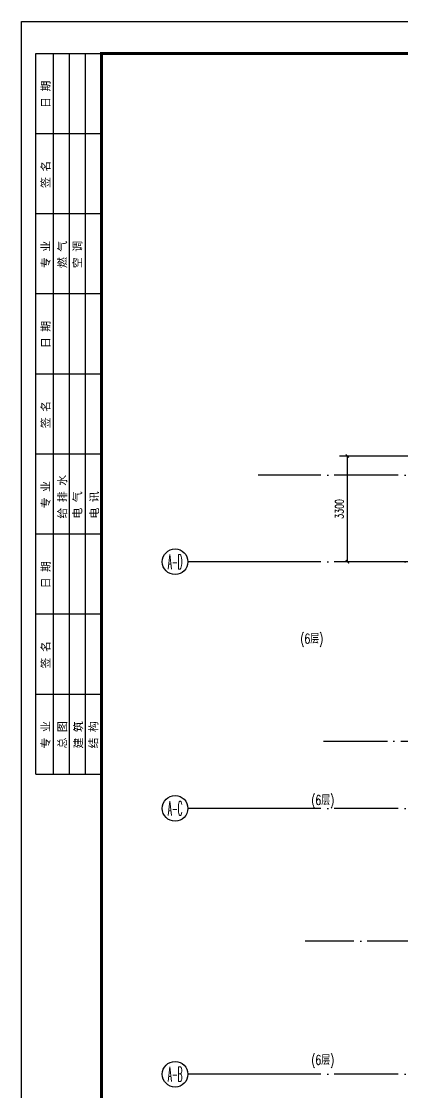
# Model space of a CAD drawing. Extents: x 1980812 to 2226895, y -554123 to 281606.
# Drawn here: x 1980812 to 1992715, y 242158 to 275602 of the extents above; entities that cross this region are included whole.
import ezdxf
from ezdxf.enums import TextEntityAlignment as Align

# ---------------------------------------------------------------- set-up
doc = ezdxf.new("R2010")
doc.units = 0
doc.header["$LTSCALE"] = 1000
doc.header["$MEASUREMENT"] = 0
doc.linetypes.add('DOTE', pattern=[2.42, 2, -0.2, 0.02, -0.2])
doc.layers.get('Defpoints').update_dxf_attribs({"color": 8})
for name, color, linetype in [('$TD_AUDIT_GENERATED_(1F3)', 7, 'Continuous'), ('AXIS', 7, 'Continuous'), ('AXIS_TEXT', 7, 'Continuous'), ('dote', 8, 'DOTE'), ('DQ2', 2, 'Continuous'), ('PUB_DIM', 8, 'Continuous'), ('TK', 1, 'Continuous'), ('WALL', 7, 'Continuous')]:
    doc.layers.add(name, color=color, linetype=linetype)
doc.styles.add('_TCH_AXIS', font='COMPLEX', dxfattribs={"bigfont": 'GBCBIG'})
doc.styles.add('_TCH_DIM_T3', font='SIMPLEX', dxfattribs={"width": 0.705882, "bigfont": 'GBCBIG'})
doc.styles.add('COMPLEX', font='COMPLEX')
doc.styles.add('D8', font='txtw.shx', dxfattribs={"width": 0.7, "bigfont": 'hztxtw.shx'})
doc.styles.add('SONGTI', font='', dxfattribs={"width": 1.1})
doc.styles.get('SONGTI').set_extended_font_data('NSimSun')
doc.dimstyles.new('_TCH_ARCH&&100', dxfattribs={"dimtxt": 255, "dimasz": 100, "dimexe": 250, "dimexo": 300, "dimgap": 122.5, "dimtad": 1, "dimdec": 0, "dimzin": 0, "dimdsep": 46, "dimtxsty": '_TCH_DIM_T3', "dimblk": 'ARCHTICK', "dimcen": 0.09, "dimclrt": 7, "dimazin": 2, "dimtfac": 1, "dimtdec": 0, "dimtix": 1, "dimtmove": 2, "dimatfit": 3, "dimfxl": 1, "dimtolj": 1, "dimtzin": 0, "dimarcsym": 0})

# ---------------------------------------------------------------- blocks, each defined once
blk = doc.blocks.new('A$C40541402')
at = {"layer": 'dote'}
blk.add_line((-6421, -5600), (41786, -5600), dxfattribs=at)
blk = doc.blocks.new('_AXISO')
blk.add_circle((0, 0), 0.5)
at = {"layer": 'AXIS_TEXT', "style": 'COMPLEX', "width": 1.041667}
blk.add_attdef('A', text='', height=0.56, dxfattribs=at).set_placement((-0.25, -0.28), (0.25, -0.28), align=Align.FIT)
blk = doc.blocks.new('$TD_AUDIT_GENERATED_(9F)')
at = {"layer": 'AXIS'}
for p, q in [((-6824, 23300), (-10655, 23300)), ((-6824, 15600), (-10655, 15600)), ((-6824, 7300), (-10655, 7300))]:
    blk.add_line(p, q, dxfattribs=at)
at = {"layer": 'dote'}
for p, q in [((56411, 26000), (-8456, 26000)), ((56413, 23300), (-8454, 23300)), ((56413, 15600), (-8454, 15600)), ((9046, 11450), (-6998, 11450)), ((56413, 7300), (-8454, 7300))]:
    blk.add_line(p, q, dxfattribs=at)
at = {"layer": 'AXIS'}
ref = blk.add_blockref('_AXISO', (-11055, 23300), dxfattribs=dict(at, xscale=800, yscale=800, zscale=800))
ref.add_attrib('A', 'A-D', dxfattribs={"layer": 'AXIS_TEXT', "height": 452.5, "style": '_TCH_AXIS', "width": 0.328125}).set_placement((-11281, 23074), (-10828, 23074), align=Align.FIT)
ref = blk.add_blockref('_AXISO', (-11055, 15600), dxfattribs=dict(at, xscale=800, yscale=800, zscale=800))
ref.add_attrib('A', 'A-C', dxfattribs={"layer": 'AXIS_TEXT', "height": 452.5, "style": '_TCH_AXIS', "width": 0.33871}).set_placement((-11281, 15374), (-10828, 15374), align=Align.FIT)
ref = blk.add_blockref('_AXISO', (-11055, 7300), dxfattribs=dict(at, xscale=800, yscale=800, zscale=800))
ref.add_attrib('A', 'A-B', dxfattribs={"layer": 'AXIS_TEXT', "height": 452.5, "style": '_TCH_AXIS', "width": 0.328125}).set_placement((-11281, 7074), (-10828, 7074), align=Align.FIT)
blk = doc.blocks.new('_ArchTick')
at = {"color": 0, "linetype": 'ByBlock', "const_width": 0.4}
blk.add_lwpolyline([(-0.5, -0.5), (0.5, 0.5)], dxfattribs=at)
blk = doc.blocks.new('*D225')
at = {"layer": 'Defpoints', "color": 0, "transparency": 16777216}
for p in [(1990991, 262031), (1993267, 262031), (1993267, 258731)]:
    blk.add_point(p, dxfattribs=at)
at = {"layer": 'PUB_DIM', "color": 0, "lineweight": -2, "transparency": 16777216}
for p, q in [((1992967, 262031), (1990741, 262031)), ((1990991, 258731), (1990991, 262031)), ((1992967, 258731), (1990741, 258731))]:
    blk.add_line(p, q, dxfattribs=at)
at = {"layer": 'PUB_DIM', "color": 0, "lineweight": -2, "transparency": 16777216, "xscale": 100, "yscale": 100, "zscale": 100}
for p, rotation in [((1990991, 262031), 90), ((1990991, 258731), 270)]:
    blk.add_blockref('_ArchTick', p, dxfattribs=dict(at, rotation=rotation))
at = {"layer": 'PUB_DIM', "color": 7, "transparency": 16777216, "insert": (1990741, 260381), "char_height": 255, "attachment_point": 5, "rotation": 90, "style": '_TCH_DIM_T3'}
blk.add_mtext('\\A1;3300', dxfattribs=at)
blk = doc.blocks.new('$TD_AUDIT_GENERATED_(62C)')
at = {"layer": 'TK'}
for p, q in [((115148889, 23475903), (115148889, 23483403)), ((115148889, 23483403), (115150939, 23483403)), ((115149439, 23475903), (115149439, 23483403)), ((115149939, 23475903), (115149939, 23483403)), ((115150439, 23475903), (115150439, 23483403)), ((115150939, 23475903), (115150939, 23483403)), ((115148889, 23480903), (115150939, 23480903)), ((115148889, 23478403), (115150939, 23478403)), ((115148889, 23468403), (115148889, 23475903)), ((115148889, 23475903), (115150939, 23475903)), ((115149439, 23468403), (115149439, 23475903)), ((115149939, 23468403), (115149939, 23475903)), ((115150439, 23468403), (115150439, 23475903)), ((115150939, 23468403), (115150939, 23475903)), ((115148889, 23473403), (115150939, 23473403)), ((115148889, 23470903), (115150939, 23470903)), ((115148889, 23460903), (115148889, 23468403)), ((115148889, 23468403), (115150939, 23468403)), ((115149439, 23460903), (115149439, 23468403)), ((115149939, 23460903), (115149939, 23468403)), ((115150439, 23460903), (115150439, 23468403)), ((115150939, 23460903), (115150939, 23468403)), ((115148889, 23465903), (115150939, 23465903)), ((115148889, 23463403), (115150939, 23463403)), ((115148889, 23460903), (115150939, 23460903))]:
    blk.add_line(p, q, dxfattribs=at)
at = {"layer": 'TK', "style": 'SONGTI'}
for s, p in [('\\M+5C8D5 \\M+5C6DA', (115149324, 23481702)), ('\\M+5C7A9 \\M+5C3FB', (115149324, 23479202)), ('\\M+5D7A8 \\M+5D2B5', (115149324, 23476702)), ('\\M+5C8BC \\M+5C6F8', (115149842, 23476702)), ('\\M+5BFD5 \\M+5B5F7', (115150316, 23476702)), ('\\M+5C8D5 \\M+5C6DA', (115149324, 23474202)), ('\\M+5C7A9 \\M+5C3FB', (115149324, 23471702)), ('\\M+5D7A8 \\M+5D2B5', (115149324, 23469202)), ('\\M+5B8F8 \\M+5C5C5 \\M+5CBAE', (115149842, 23468880)), ('\\M+5B5E7 \\M+5C6F8', (115150316, 23468880)), ('\\M+5B5E7 \\M+5D1B6', (115150842, 23468880)), ('\\M+5C8D5 \\M+5C6DA', (115149324, 23466702)), ('\\M+5C7A9 \\M+5C3FB', (115149324, 23464202)), ('\\M+5D7A8 \\M+5D2B5', (115149324, 23461702)), ('\\M+5D7DC \\M+5CDBC', (115149842, 23461702)), ('\\M+5BDA8 \\M+5D6FE', (115150342, 23461702)), ('\\M+5BDE1 \\M+5B9B9', (115150816, 23461702))]:
    blk.add_text(s, height=250, rotation=90, dxfattribs=at).set_placement(p)
blk = doc.blocks.new('tu kuang A1 A')
at = {"layer": 'TK'}
blk.add_lwpolyline([(0, 59400), (84100, 59400), (84100, 0), (0, 0)], close=True, dxfattribs=at)
at = {"layer": 'TK', "const_width": 100}
blk.add_lwpolyline([(83100, 1000), (83100, 58400), (2500, 58400), (2500, 1000)], close=True, dxfattribs=at)
at = {"layer": 'TK'}
blk.add_blockref('$TD_AUDIT_GENERATED_(62C)', (-115148439, -23425003), dxfattribs=at)

msp = doc.modelspace()

# ---------------------------------------------------------------- block references
at = {"layer": 'DQ2'}
msp.add_blockref('tu kuang A1 A', (1980812.3, 216202.3), dxfattribs=at)
at = {"layer": 'WALL'}
for name, p in [('$TD_AUDIT_GENERATED_(9F)', (1996666.5, 235431.5)), ('A$C40541402', (1996666.5, 258731.5))]:
    msp.add_blockref(name, p, dxfattribs=at)

# ---------------------------------------------------------------- texts
at = {"layer": '$TD_AUDIT_GENERATED_(1F3)', "style": 'D8', "width": 0.7}
for p in [(1989882.1, 256330.5), (1990224.1, 251289.5), (1990224.1, 243176.3)]:
    msp.add_text('(6\\M+5B2E3)', height=300, rotation=0.00057, dxfattribs=at).set_placement(p, align=Align.MIDDLE_CENTER)

# ---------------------------------------------------------------- dimensions: what is measured, and where the dimension line sits
at = {"layer": 'PUB_DIM'}
dim = msp.add_aligned_dim(p1=(1993266.5, 258731.5), p2=(1993266.5, 262031.5), distance=2275.5, dimstyle='_TCH_ARCH&&100', dxfattribs=at)
dim.commit()
dim.dimension.update_dxf_attribs({"geometry": '*D225', "text_midpoint": (1990741, 260381.5)})

doc.saveas('drawing.dxf')
